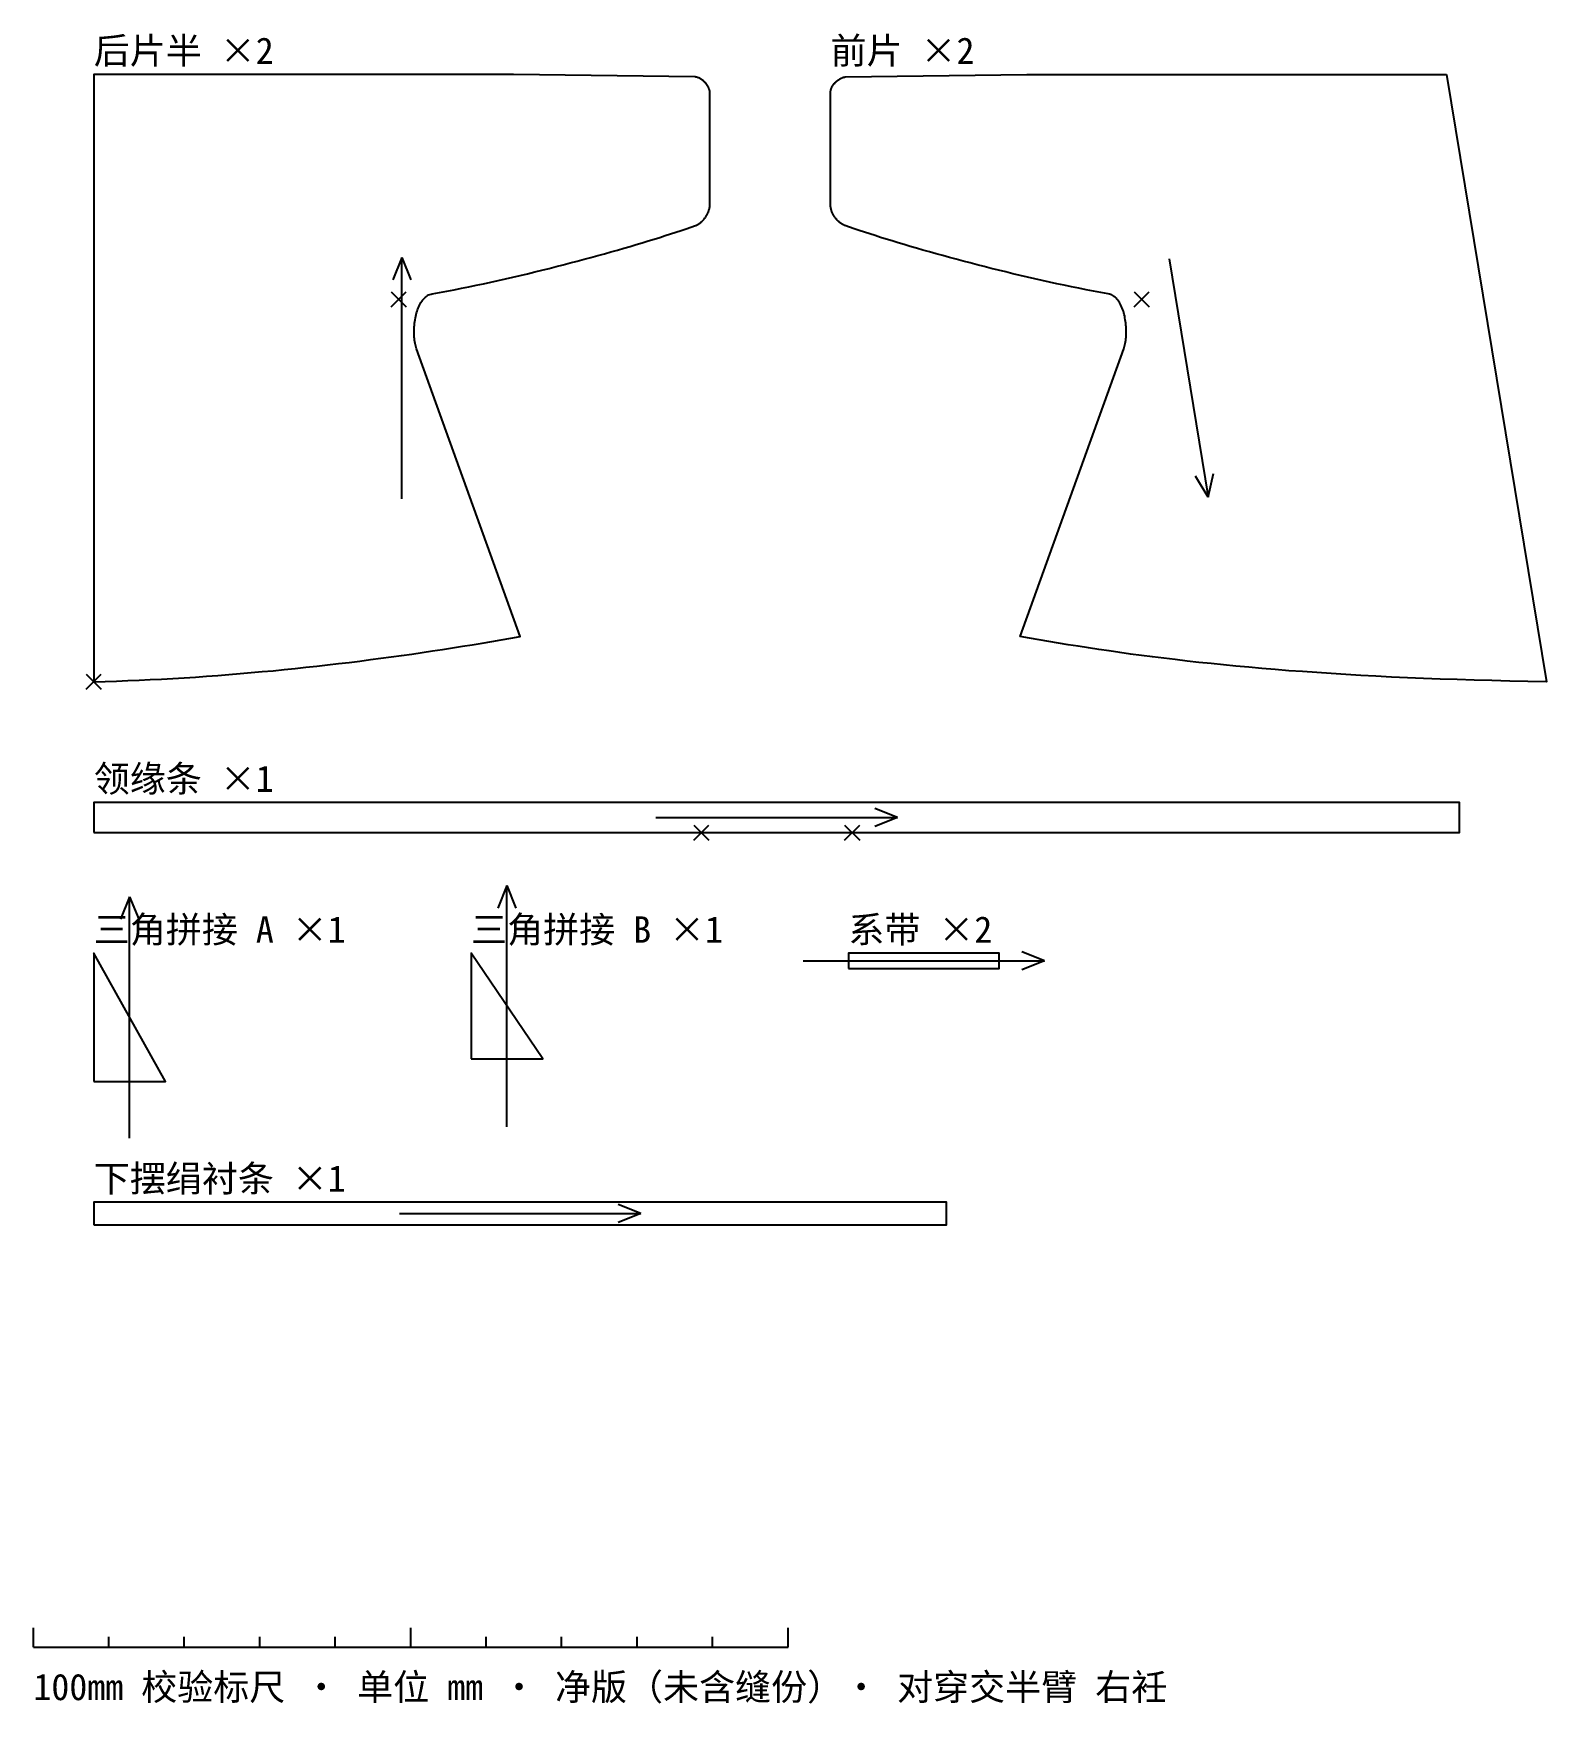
# Model space of a CAD drawing. Header units: millimetres. Extents: x 40 to 2045, y -135 to 2079.
import ezdxf

# ---------------------------------------------------------------- set-up
doc = ezdxf.new("R2010")
doc.units = ezdxf.units.MM
for name, color, linetype in [('CUT_轮廓', 7, 'Continuous'), ('DIM_标注', 4, 'Continuous'), ('GRAIN_布纹', 8, 'Continuous'), ('NOTCH_刀口', 1, 'Continuous'), ('TEXT_文字', 3, 'Continuous')]:
    doc.layers.add(name, color=color, linetype=linetype)
doc.styles.add('CN', font='simsun.ttc')

msp = doc.modelspace()

# ---------------------------------------------------------------- linework, layer by layer
at = {"layer": 'CUT_轮廓'}
for points in [[(120, 1220), (135, 1220.4), (150, 1220.9), (165, 1221.5), (180, 1222.1), (194.9, 1222.8), (209.9, 1223.5), (224.8, 1224.4), (239.7, 1225.3), (254.6, 1226.2), (269.5, 1227.3), (284.3, 1228.4), (299.1, 1229.5), (313.8, 1230.7), (328.5, 1232), (343.2, 1233.3), (357.8, 1234.6), (372.3, 1236.1), (386.8, 1237.5), (401.2, 1239.1), (415.6, 1240.6), (429.9, 1242.2), (444.2, 1243.9), (458.3, 1245.6), (472.4, 1247.4), (486.5, 1249.2), (500.4, 1251), (514.2, 1252.8), (528, 1254.8), (541.7, 1256.7), (555.2, 1258.7), (568.7, 1260.7), (582.1, 1262.7), (595.3, 1264.8), (608.5, 1266.9), (621.6, 1269), (634.5, 1271.2), (647.3, 1273.3), (660, 1275.5), (672.6, 1277.8), (685, 1280), (547.8, 1661.1), (547.2, 1662.8), (546.7, 1664.6), (546.3, 1666.5), (545.9, 1668.4), (545.5, 1670.4), (545.2, 1672.5), (544.9, 1674.6), (544.7, 1676.8), (544.6, 1679), (544.5, 1681.2), (544.5, 1683.5), (544.5, 1685.8), (544.6, 1688.2), (544.7, 1690.5), (544.9, 1692.8), (545.1, 1695.2), (545.4, 1697.5), (545.8, 1699.8), (546.2, 1702.1), (546.6, 1704.4), (547.2, 1706.6), (547.8, 1708.8), (548.4, 1711), (549.1, 1713.1), (549.9, 1715.1), (550.7, 1717.1), (551.6, 1719), (552.5, 1720.8), (553.5, 1722.5), (554.6, 1724.2), (555.7, 1725.7), (556.9, 1727.2), (558.1, 1728.5), (559.4, 1729.7), (560.8, 1730.8), (562.2, 1731.8), (563.7, 1732.6), (565.3, 1733.3), (566.9, 1733.9), (568.6, 1734.3), (578.2, 1736), (587.9, 1737.8), (597.6, 1739.6), (607.3, 1741.5), (617, 1743.5), (626.7, 1745.5), (636.5, 1747.6), (646.2, 1749.7), (656, 1751.8), (665.7, 1754), (675.4, 1756.2), (685.1, 1758.5), (694.7, 1760.8), (704.3, 1763.1), (713.9, 1765.4), (723.4, 1767.8), (732.8, 1770.2), (742.2, 1772.6), (751.5, 1775), (760.7, 1777.4), (769.8, 1779.9), (778.9, 1782.3), (787.8, 1784.8), (796.6, 1787.2), (805.3, 1789.7), (813.9, 1792.1), (822.3, 1794.6), (830.7, 1797), (838.8, 1799.5), (846.9, 1801.9), (854.7, 1804.3), (862.5, 1806.6), (870, 1809), (877.4, 1811.3), (884.5, 1813.6), (891.5, 1815.9), (898.3, 1818.1), (904.9, 1820.3), (911.3, 1822.5), (917.5, 1824.6), (918.2, 1824.9), (918.9, 1825.2), (919.6, 1825.5), (920.3, 1825.9), (921, 1826.3), (921.7, 1826.7), (922.4, 1827.2), (923.1, 1827.7), (923.8, 1828.2), (924.5, 1828.8), (925.1, 1829.4), (925.8, 1830), (926.4, 1830.6), (927, 1831.2), (927.7, 1831.9), (928.3, 1832.6), (928.8, 1833.3), (929.4, 1834), (930, 1834.7), (930.5, 1835.5), (931, 1836.2), (931.5, 1837), (932, 1837.8), (932.5, 1838.6), (932.9, 1839.4), (933.3, 1840.2), (933.7, 1841), (934.1, 1841.8), (934.5, 1842.6), (934.8, 1843.4), (935.1, 1844.2), (935.3, 1845), (935.6, 1845.9), (935.8, 1846.7), (936, 1847.5), (936.1, 1848.3), (936.2, 1849.1), (936.3, 1849.8), (936.4, 1850.6), (936.4, 1851.4), (936.4, 2001.4), (936.4, 2002), (936.3, 2002.7), (936.2, 2003.4), (936.1, 2004.1), (935.9, 2004.7), (935.7, 2005.4), (935.4, 2006.1), (935.2, 2006.8), (934.8, 2007.5), (934.5, 2008.2), (934.1, 2008.9), (933.7, 2009.6), (933.3, 2010.3), (932.9, 2010.9), (932.4, 2011.6), (931.9, 2012.2), (931.4, 2012.9), (930.8, 2013.5), (930.3, 2014.1), (929.7, 2014.7), (929.1, 2015.3), (928.5, 2015.9), (927.8, 2016.4), (927.2, 2017), (926.6, 2017.5), (925.9, 2018), (925.2, 2018.4), (924.6, 2018.9), (923.9, 2019.3), (923.2, 2019.7), (922.5, 2020), (921.8, 2020.3), (921.1, 2020.6), (920.5, 2020.9), (919.8, 2021.1), (919.1, 2021.3), (918.4, 2021.4), (917.7, 2021.5), (917.1, 2021.6), (916.4, 2021.6), (676.4, 2025), (212, 2025), (120, 2025)], [(1912.8, 2025), (2045.3, 1220), (2020.6, 1220.4), (1996.4, 1220.9), (1972.7, 1221.5), (1949.4, 1222.1), (1926.6, 1222.8), (1904.3, 1223.5), (1882.4, 1224.4), (1860.9, 1225.3), (1839.9, 1226.2), (1819.2, 1227.3), (1799, 1228.4), (1779.2, 1229.5), (1759.8, 1230.7), (1740.7, 1232), (1722, 1233.3), (1703.7, 1234.6), (1685.7, 1236.1), (1668, 1237.5), (1650.7, 1239.1), (1633.7, 1240.6), (1617.1, 1242.2), (1600.7, 1243.9), (1584.6, 1245.6), (1568.8, 1247.4), (1553.3, 1249.2), (1538.1, 1251), (1523.1, 1252.8), (1508.4, 1254.8), (1493.9, 1256.7), (1479.6, 1258.7), (1465.6, 1260.7), (1451.8, 1262.7), (1438.2, 1264.8), (1424.7, 1266.9), (1411.5, 1269), (1398.4, 1271.2), (1385.6, 1273.3), (1372.8, 1275.5), (1360.2, 1277.8), (1347.8, 1280), (1485, 1661.1), (1485.6, 1662.8), (1486.1, 1664.6), (1486.5, 1666.5), (1486.9, 1668.4), (1487.3, 1670.4), (1487.6, 1672.5), (1487.9, 1674.6), (1488.1, 1676.8), (1488.2, 1679), (1488.3, 1681.2), (1488.3, 1683.5), (1488.3, 1685.8), (1488.2, 1688.2), (1488.1, 1690.5), (1487.9, 1692.8), (1487.7, 1695.2), (1487.4, 1697.5), (1487, 1699.8), (1486.6, 1702.1), (1486.2, 1704.4), (1485.6, 1706.6), (1485, 1708.8), (1484.4, 1711), (1483.7, 1713.1), (1482.9, 1715.1), (1482.1, 1717.1), (1481.2, 1719), (1480.3, 1720.8), (1479.3, 1722.5), (1478.2, 1724.2), (1477.1, 1725.7), (1475.9, 1727.2), (1474.7, 1728.5), (1473.4, 1729.7), (1472, 1730.8), (1470.6, 1731.8), (1469.1, 1732.6), (1467.5, 1733.3), (1465.9, 1733.9), (1464.2, 1734.3), (1454.6, 1736), (1444.9, 1737.8), (1435.2, 1739.6), (1425.5, 1741.5), (1415.8, 1743.5), (1406.1, 1745.5), (1396.3, 1747.6), (1386.6, 1749.7), (1376.8, 1751.8), (1367.1, 1754), (1357.4, 1756.2), (1347.7, 1758.5), (1338.1, 1760.8), (1328.5, 1763.1), (1318.9, 1765.4), (1309.4, 1767.8), (1300, 1770.2), (1290.6, 1772.6), (1281.3, 1775), (1272.1, 1777.4), (1263, 1779.9), (1253.9, 1782.3), (1245, 1784.8), (1236.2, 1787.2), (1227.5, 1789.7), (1218.9, 1792.1), (1210.5, 1794.6), (1202.1, 1797), (1194, 1799.5), (1185.9, 1801.9), (1178.1, 1804.3), (1170.3, 1806.6), (1162.8, 1809), (1155.4, 1811.3), (1148.3, 1813.6), (1141.3, 1815.9), (1134.5, 1818.1), (1127.9, 1820.3), (1121.5, 1822.5), (1115.3, 1824.6), (1114.6, 1824.9), (1113.9, 1825.2), (1113.2, 1825.5), (1112.5, 1825.9), (1111.8, 1826.3), (1111.1, 1826.7), (1110.4, 1827.2), (1109.7, 1827.7), (1109, 1828.2), (1108.3, 1828.8), (1107.7, 1829.4), (1107, 1830), (1106.4, 1830.6), (1105.8, 1831.2), (1105.1, 1831.9), (1104.5, 1832.6), (1104, 1833.3), (1103.4, 1834), (1102.8, 1834.7), (1102.3, 1835.5), (1101.8, 1836.2), (1101.3, 1837), (1100.8, 1837.8), (1100.3, 1838.6), (1099.9, 1839.4), (1099.5, 1840.2), (1099.1, 1841), (1098.7, 1841.8), (1098.3, 1842.6), (1098, 1843.4), (1097.7, 1844.2), (1097.5, 1845), (1097.2, 1845.9), (1097, 1846.7), (1096.8, 1847.5), (1096.7, 1848.3), (1096.6, 1849.1), (1096.5, 1849.8), (1096.4, 1850.6), (1096.4, 1851.4), (1096.4, 2001.4), (1096.4, 2002), (1096.5, 2002.7), (1096.6, 2003.4), (1096.7, 2004.1), (1096.9, 2004.7), (1097.1, 2005.4), (1097.4, 2006.1), (1097.6, 2006.8), (1098, 2007.5), (1098.3, 2008.2), (1098.7, 2008.9), (1099.1, 2009.6), (1099.5, 2010.3), (1099.9, 2010.9), (1100.4, 2011.6), (1100.9, 2012.2), (1101.4, 2012.9), (1102, 2013.5), (1102.5, 2014.1), (1103.1, 2014.7), (1103.7, 2015.3), (1104.3, 2015.9), (1105, 2016.4), (1105.6, 2017), (1106.2, 2017.5), (1106.9, 2018), (1107.6, 2018.4), (1108.2, 2018.9), (1108.9, 2019.3), (1109.6, 2019.7), (1110.3, 2020), (1111, 2020.3), (1111.7, 2020.6), (1112.3, 2020.9), (1113, 2021.1), (1113.7, 2021.3), (1114.4, 2021.4), (1115.1, 2021.5), (1115.7, 2021.6), (1116.4, 2021.6), (1356.4, 2025), (1912.8, 2025)], [(120, 1020), (1930, 1020), (1930, 1060), (120, 1060)], [(120, 690), (215, 690), (120, 860)], [(620, 720), (715, 720), (620, 860)], [(1120, 840), (1320, 840), (1320, 860), (1120, 860)], [(120, 500), (1250, 500), (1250, 530), (120, 530)]]:
    msp.add_lwpolyline(points, close=True, dxfattribs=at)
at = {"layer": 'DIM_标注'}
for p, q in [((40, -60), (40, -34)), ((540, -60), (540, -34)), ((1040, -60), (1040, -34)), ((40, -60), (1040, -60)), ((140, -60), (140, -46)), ((240, -60), (240, -46)), ((340, -60), (340, -46)), ((440, -60), (440, -46)), ((640, -60), (640, -46)), ((740, -60), (740, -46)), ((840, -60), (840, -46)), ((940, -60), (940, -46))]:
    msp.add_line(p, q, dxfattribs=at)
at = {"layer": 'GRAIN_布纹'}
for p, q in [((528.2, 1782.5), (516.2, 1752.5)), ((528.2, 1462.5), (528.2, 1782.5)), ((528.2, 1782.5), (540.2, 1752.5)), ((1545, 1780.4), (1596.7, 1464.6)), ((1596.7, 1464.6), (1580, 1492.3)), ((1596.7, 1464.6), (1603.7, 1496.1)), ((1185, 1040), (1155, 1052)), ((865, 1040), (1185, 1040)), ((1185, 1040), (1155, 1028)), ((167.5, 935), (155.5, 905)), ((167.5, 615), (167.5, 935)), ((167.5, 935), (179.5, 905)), ((667.5, 950), (655.5, 920)), ((667.5, 630), (667.5, 950)), ((667.5, 950), (679.5, 920)), ((1060, 850), (1380, 850)), ((1380, 850), (1350, 862)), ((1380, 850), (1350, 838)), ((525, 515), (845, 515)), ((845, 515), (815, 527)), ((845, 515), (815, 503))]:
    msp.add_line(p, q, dxfattribs=at)
at = {"layer": 'NOTCH_刀口'}
for p, q in [((514.1, 1717), (534.1, 1737)), ((514.1, 1737), (534.1, 1717)), ((1498.7, 1717), (1518.7, 1737)), ((1498.7, 1737), (1518.7, 1717)), ((110, 1210), (130, 1230)), ((110, 1230), (130, 1210)), ((915, 1010), (935, 1030)), ((915, 1030), (935, 1010)), ((1115, 1010), (1135, 1030)), ((1115, 1030), (1135, 1010))]:
    msp.add_line(p, q, dxfattribs=at)

# ---------------------------------------------------------------- texts
at = {"layer": 'TEXT_文字', "style": 'CN'}
for s, p in [('后片半 ×2', (120, 2039)), ('前片 ×2', (1096.4, 2039)), ('领缘条 ×1', (120, 1074)), ('三角拼接 A ×1', (120, 874)), ('三角拼接 B ×1', (620, 874)), ('系带 ×2', (1120, 874)), ('下摆绢衬条 ×1', (120, 544)), ('100mm 校验标尺 · 单位 mm · 净版（未含缝份）· 对穿交半臂 右衽', (40, -130))]:
    msp.add_text(s, height=35, dxfattribs=at).set_placement(p)

doc.saveas('drawing.dxf')
